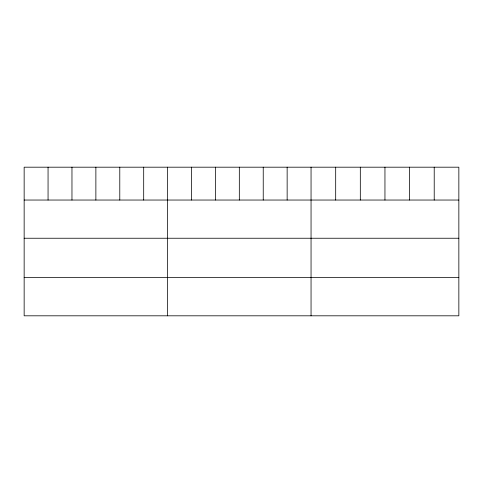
<?xml version="1.0" encoding="UTF-8"?>
<svg xmlns="http://www.w3.org/2000/svg" width="483" height="483" viewBox="0 0 483 483"><rect width="100%" height="100%" fill="white"/><g stroke="black" fill="none" stroke-linecap="round" stroke-linejoin="round"><path stroke-width="0.72" d="M458.85 200.04L458.85 315.81L24.15 315.81L24.15 167.19L458.85 167.19L458.85 200.04L24.15 200.04M24.15 238.24L458.85 238.24M24.15 277.604L458.85 277.604M434.217 167.19L434.217 200.04M409.584 167.19L409.584 200.04M384.951 167.19L384.951 200.04M360.318 167.19L360.318 200.04M335.685 167.19L335.685 200.04M311.052 167.19L311.052 315.81M287.144 167.19L287.144 200.04M263.235 167.19L263.235 200.04M239.326 167.19L239.326 200.04M215.418 167.19L215.418 200.04M191.51 167.19L191.51 200.04M167.601 167.19L167.601 315.81M143.692 167.19L143.692 200.04M119.784 167.19L119.784 200.04M95.876 167.19L95.876 200.04M71.967 167.19L71.967 200.04M48.058 167.19L48.058 200.04"/></g></svg>
